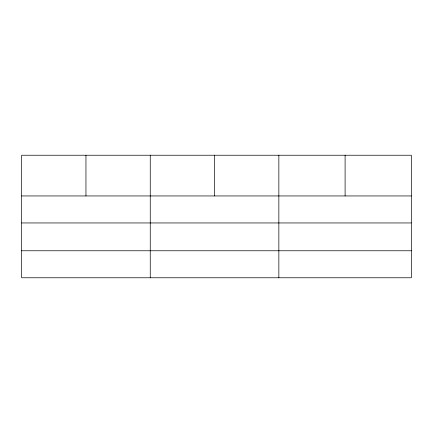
<?xml version="1.0" encoding="UTF-8"?>
<svg xmlns="http://www.w3.org/2000/svg" width="433" height="433" viewBox="0 0 433 433"><rect width="100%" height="100%" fill="white"/><g stroke="black" fill="none" stroke-linecap="round" stroke-linejoin="round"><path stroke-width="0.65" d="M411.35 222.952L411.35 155.231L21.65 155.231L21.65 277.77L411.35 277.77L411.35 222.952L21.65 222.952M21.65 195.949L411.35 195.949M21.65 250.767L411.35 250.767M345.101 155.231L345.101 195.949M278.852 155.231L278.852 277.77M214.552 155.231L214.552 195.949M150.251 155.231L150.251 277.77M85.951 155.231L85.951 195.949"/></g></svg>
